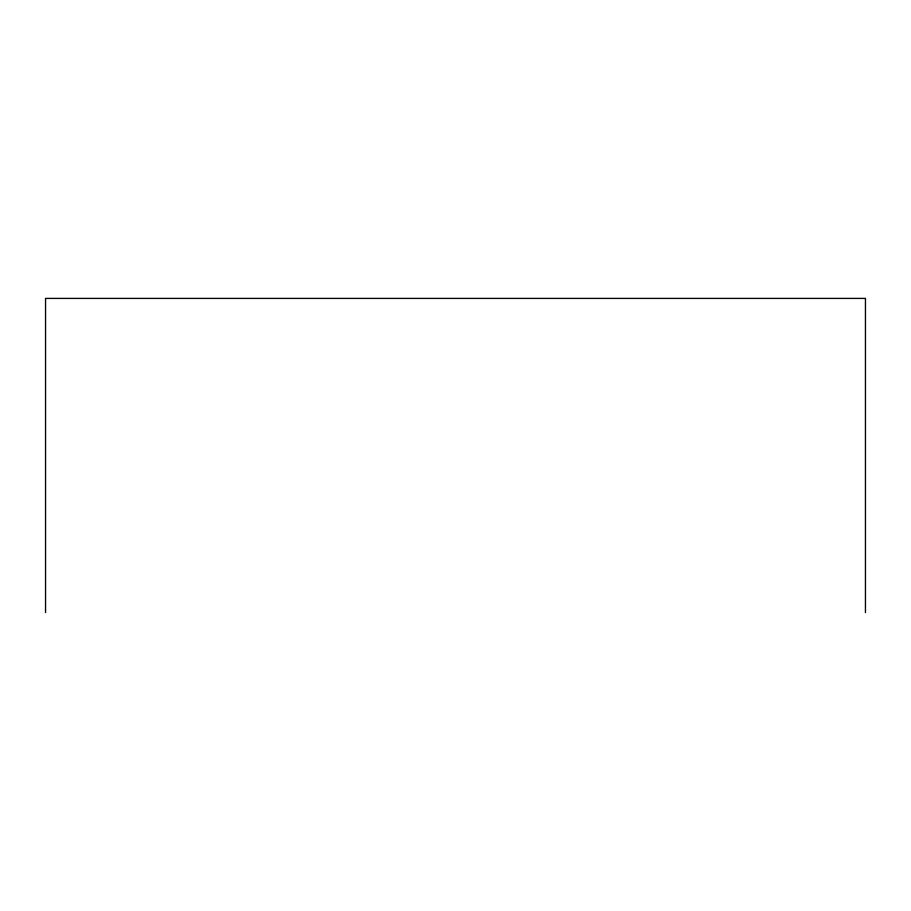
<?xml version="1.0" encoding="UTF-8"?>
<svg xmlns="http://www.w3.org/2000/svg" width="911" height="911" viewBox="0 0 911 911"><rect width="100%" height="100%" fill="white"/><g stroke="black" fill="none" stroke-linecap="round" stroke-linejoin="round"><path stroke-width="1.37" d="M865.45 612.591L865.45 298.409L45.55 298.409L45.55 612.591"/></g></svg>
